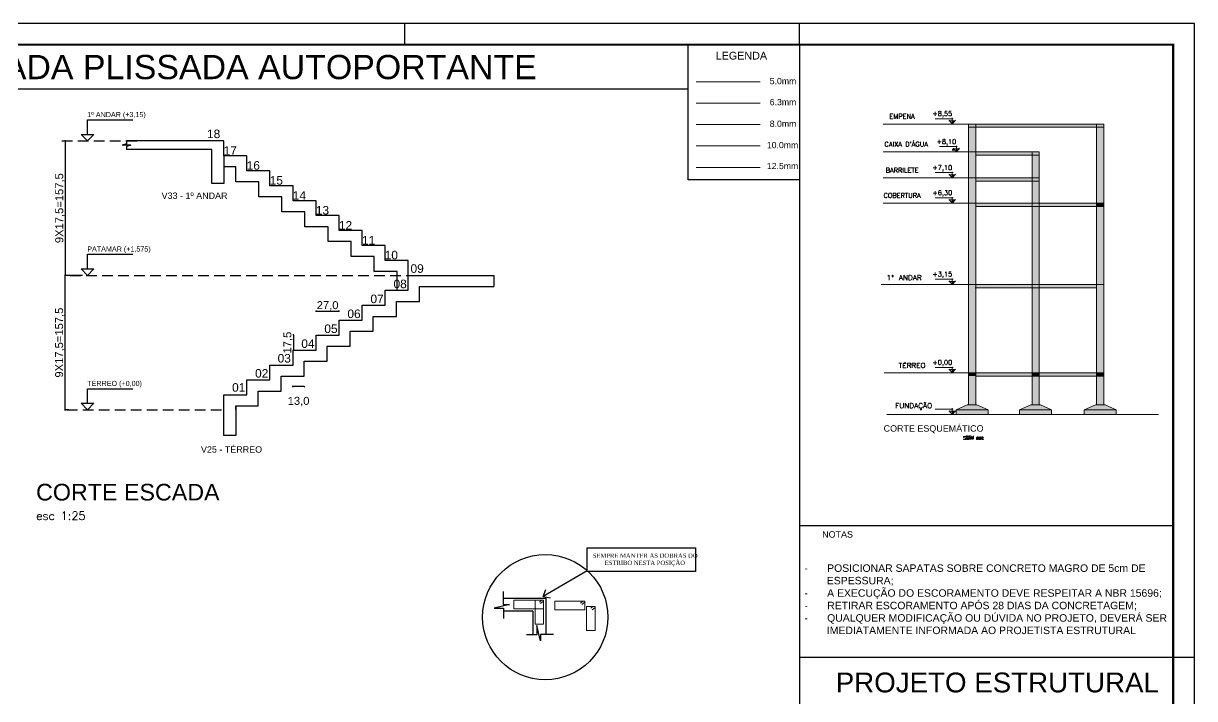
# Model space of a CAD drawing. Header units: millimetres. Extents: x 347 to 1066, y -69 to -10.
# Drawn here: x 644.9 to 699.8, y -41.2 to -9.6 of the extents above; entities that cross this region are included whole.
import ezdxf

# ---------------------------------------------------------------- set-up
doc = ezdxf.new("R2010")
doc.units = ezdxf.units.MM
doc.linetypes.add('TRAZO_HUECO', pattern=[0.75, 0.5, -0.25])
for name, color, linetype, lineweight in [('ARM_LONGITUDINAL_Ø10', 33, 'Continuous', 9), ('ARM_LONGITUDINAL_Ø12_5', 34, 'Continuous', 9), ('ARM_LONGITUDINAL_Ø6_3', 31, 'Continuous', 9), ('ARM_LONGITUDINAL_Ø8', 32, 'Continuous', 9), ('ARM_TRANSVERSAL_Ø5', 120, 'Continuous', 9)]:
    doc.layers.add(name, color=color, linetype=linetype, lineweight=lineweight)
for name, color, linetype in [('ARQ-FOLHA', 7, 'Continuous'), ('ARQ-TEXTO4', 1, 'Continuous'), ('Camada 1', 7, 'Continuous'), ('COTA CYPE', 31, 'Continuous'), ('PDF_0', 1, 'Continuous'), ('PDF_ARQ-NIVEL', 7, 'Continuous'), ('PDF_ARQ-TEXTO3', 7, 'Continuous'), ('PDF_ARQ-TEXTO4', 7, 'Continuous'), ('PDF_REF_REFERENCIAS', 7, 'Continuous'), ('PDF_Text', 7, 'Continuous')]:
    doc.layers.add(name, color=color, linetype=linetype)
doc.styles.add('PDF Arial', font='arial.ttf')
doc.styles.add('ROMANS', font='romans.shx')
doc.styles.get("Standard").update_dxf_attribs({"font": 'arial.ttf'})
doc.styles.add('TQS_ARIAL', font='arial.ttf')
doc.dimstyles.new('Copy of 1-50', dxfattribs={"dimscale": 0.05, "dimtxt": 7.5, "dimasz": 0.8, "dimexe": 0.1, "dimexo": 0.2, "dimgap": 0.3, "dimtad": 1, "dimdec": 1, "dimlfac": 25, "dimzin": 1, "dimtxsty": 'Standard', "dimblk": 'OBLIQUE', "dimcen": 10, "dimdle": 0.1, "dimclrd": 7, "dimclre": 8, "dimclrt": 256, "dimadec": 0, "dimazin": 2, "dimtfac": 1, "dimtdec": 1, "dimtmove": 2, "dimatfit": 0, "dimldrblk": 'OBLIQUE', "dimfxl": 0, "dimlwd": -1, "dimlwe": -1, "dimarcsym": 0})

# ---------------------------------------------------------------- blocks, each defined once
blk = doc.blocks.new('FOLHA A1')
at = {"layer": 'ARQ-FOLHA'}
for p, q in [((841, 0), (0, 0)), ((471, -10), (471, 0)), ((656, -10), (656, 0)), ((841, -594), (841, 0)), ((831, -297), (841, -297))]:
    blk.add_line(p, q, dxfattribs=at)
at = {"layer": 'ARQ-FOLHA', "const_width": 1}
blk.add_lwpolyline([(25, -10), (25, -584), (831, -584), (831, -10), (25, -10)], dxfattribs=at)
blk = doc.blocks.new('_OBLIQUE')
at = {"color": 0, "linetype": 'ByBlock'}
blk.add_line((-0.5, -0.5), (0.5, 0.5), dxfattribs=at)
blk = doc.blocks.new('*D366')
at = {"layer": 'COTA CYPE', "color": 8}
for p, q in [((646.895, -15.109), (646.879, -15.109)), ((647.695, -21.409), (646.879, -21.409))]:
    blk.add_line(p, q, dxfattribs=at)
at = {"layer": 'COTA CYPE', "color": 7}
blk.add_line((646.884, -15.104), (646.884, -21.414), dxfattribs=at)
at = {"layer": 'Defpoints', "color": 0}
for p in [(646.905, -15.109), (646.884, -21.409), (647.705, -21.409)]:
    blk.add_point(p, dxfattribs=at)
at = {"layer": 'COTA CYPE', "color": 7, "xscale": 0.04000000000000001, "yscale": 0.04000000000000001, "zscale": 0.04000000000000001}
for p, rotation in [((646.884, -15.109), 90), ((646.884, -21.409), 270)]:
    blk.add_blockref('_OBLIQUE', p, dxfattribs=dict(at, rotation=rotation))
at = {"layer": 'COTA CYPE', "insert": (646.644, -18.259), "char_height": 0.375, "attachment_point": 5, "rotation": 90}
blk.add_mtext('9X17,5=157,5', dxfattribs=at)
blk = doc.blocks.new('*D367')
at = {"layer": 'COTA CYPE', "color": 8}
for p, q in [((647.058, -21.409), (646.872, -21.409)), ((647.058, -27.709), (646.872, -27.709))]:
    blk.add_line(p, q, dxfattribs=at)
at = {"layer": 'COTA CYPE', "color": 7}
blk.add_line((646.877, -21.404), (646.877, -27.714), dxfattribs=at)
at = {"layer": 'Defpoints', "color": 0}
for p in [(647.068, -21.409), (646.877, -27.709), (647.068, -27.709)]:
    blk.add_point(p, dxfattribs=at)
at = {"layer": 'COTA CYPE', "color": 7, "xscale": 0.04000000000000001, "yscale": 0.04000000000000001, "zscale": 0.04000000000000001}
for p, rotation in [((646.877, -21.409), 90), ((646.877, -27.709), 270)]:
    blk.add_blockref('_OBLIQUE', p, dxfattribs=dict(at, rotation=rotation))
at = {"layer": 'COTA CYPE', "insert": (646.637, -24.559), "char_height": 0.375, "attachment_point": 5, "rotation": 90}
blk.add_mtext('9X17,5=157,5', dxfattribs=at)
blk = doc.blocks.new('*D373')
at = {"layer": 'COTA CYPE', "color": 7}
for p, q in [((657.56, -26.621), (657.52, -26.621)), ((658.08, -26.621), (657.56, -26.621)), ((658.08, -26.621), (658.12, -26.621))]:
    blk.add_line(p, q, dxfattribs=at)
at = {"layer": 'COTA CYPE', "color": 8}
for p, q in [((657.56, -26.617), (657.56, -26.626)), ((658.08, -26.617), (658.08, -26.626))]:
    blk.add_line(p, q, dxfattribs=at)
at = {"layer": 'Defpoints', "color": 0}
for p in [(657.56, -25.454), (658.08, -25.454), (657.56, -26.621)]:
    blk.add_point(p, dxfattribs=at)
at = {"layer": 'COTA CYPE', "color": 7, "xscale": 0.04000000000000001, "yscale": 0.04000000000000001, "zscale": 0.04000000000000001}
blk.add_blockref('_OBLIQUE', (657.56, -26.621), dxfattribs=at)
at = {"layer": 'COTA CYPE', "color": 7, "xscale": 0.04000000000000001, "yscale": 0.04000000000000001, "zscale": 0.04000000000000001, "rotation": 180}
blk.add_blockref('_OBLIQUE', (658.08, -26.621), dxfattribs=at)
at = {"layer": 'COTA CYPE', "insert": (657.82, -27.324), "char_height": 0.375, "attachment_point": 5}
blk.add_mtext('13,0', dxfattribs=at)
blk = doc.blocks.new('*D374')
at = {"layer": 'COTA CYPE', "color": 8}
for p, q in [((657.584, -24.209), (657.575, -24.209)), ((657.584, -24.909), (657.575, -24.909))]:
    blk.add_line(p, q, dxfattribs=at)
at = {"layer": 'COTA CYPE', "color": 7}
for p, q in [((657.58, -24.209), (657.58, -24.169)), ((657.58, -24.209), (657.58, -24.909)), ((657.58, -24.909), (657.58, -24.949))]:
    blk.add_line(p, q, dxfattribs=at)
at = {"layer": 'Defpoints', "color": 0}
for p in [(658.64, -24.209), (657.58, -24.909), (658.64, -24.909)]:
    blk.add_point(p, dxfattribs=at)
at = {"layer": 'COTA CYPE', "color": 7, "xscale": 0.04000000000000001, "yscale": 0.04000000000000001, "zscale": 0.04000000000000001}
for p, rotation in [((657.58, -24.209), 270), ((657.58, -24.909), 90)]:
    blk.add_blockref('_OBLIQUE', p, dxfattribs=dict(at, rotation=rotation))
at = {"layer": 'COTA CYPE', "insert": (657.327, -24.559), "char_height": 0.375, "attachment_point": 5, "rotation": 90}
blk.add_mtext('17,5', dxfattribs=at)
blk = doc.blocks.new('*D375')
at = {"layer": 'COTA CYPE', "color": 7}
blk.add_line((658.635, -23.078), (659.725, -23.078), dxfattribs=at)
at = {"layer": 'COTA CYPE', "color": 8}
for p, q in [((658.64, -23.082), (658.64, -23.073)), ((659.72, -23.082), (659.72, -23.073))]:
    blk.add_line(p, q, dxfattribs=at)
at = {"layer": 'Defpoints', "color": 0}
for p in [(659.72, -23.078), (658.64, -24.209), (659.72, -24.209)]:
    blk.add_point(p, dxfattribs=at)
at = {"layer": 'COTA CYPE', "color": 7, "xscale": 0.04000000000000001, "yscale": 0.04000000000000001, "zscale": 0.04000000000000001, "rotation": 180}
blk.add_blockref('_OBLIQUE', (658.64, -23.078), dxfattribs=at)
at = {"layer": 'COTA CYPE', "color": 7, "xscale": 0.04000000000000001, "yscale": 0.04000000000000001, "zscale": 0.04000000000000001}
blk.add_blockref('_OBLIQUE', (659.72, -23.078), dxfattribs=at)
at = {"layer": 'COTA CYPE', "insert": (659.18, -22.838), "char_height": 0.375, "attachment_point": 5}
blk.add_mtext('27,0', dxfattribs=at)

msp = doc.modelspace()

# ---------------------------------------------------------------- hatches: boundary and pattern name
at = {"layer": 'PDF_0'}
h = msp.add_hatch(color=8, dxfattribs=at)
h.dxf.hatch_style = 1
h.paths.add_polyline_path([(689.5397, -14.3161), (689.2001, -14.3161), (689.2001, -14.4647), (689.5397, -14.4647)])
h.paths.add_polyline_path([(695.5416, -14.4647), (695.202, -14.4647), (695.202, -18.0278), (695.5416, -18.0278)])
h.paths.add_polyline_path([(692.5151, -15.7754), (692.1756, -15.7754), (692.1756, -16.8437), (692.5151, -16.8437)])
h.paths.add_polyline_path([(692.5151, -15.6268), (692.1756, -15.6268), (692.1756, -15.7754), (692.5151, -15.7754)])
h.paths.add_polyline_path([(695.5416, -14.3161), (695.202, -14.3161), (695.202, -14.4647), (695.5416, -14.4647)])
h = msp.add_hatch(color=8, dxfattribs=at)
h.dxf.hatch_style = 1
h.paths.add_polyline_path([(689.5397, -14.4647), (689.2001, -14.4647), (689.2001, -15.6268), (689.5397, -15.6268)])
h.paths.add_polyline_path([(689.5397, -15.6268), (689.2001, -15.6268), (689.2001, -16.8437), (689.5397, -16.8437)])
h = msp.add_hatch(color=8, dxfattribs=at)
h.dxf.hatch_style = 1
h.paths.add_polyline_path([(695.202, -14.3161), (689.5397, -14.3161), (689.5397, -14.4647), (695.202, -14.4647)])

# ---------------------------------------------------------------- linework, layer by layer
for p, q in [((681.2897, -10.6019), (681.2897, -68.0019)), ((618.1897, -12.6606), (676.0635, -12.6606)), ((647.9361, -14.8013), (647.9361, -14.1213)), ((647.9361, -14.1213), (650.0593, -14.1213)), ((647.9361, -15.1085), (647.6367, -14.8013)), ((647.6367, -14.8013), (648.2355, -14.8013)), ((647.9361, -15.1085), (648.2355, -14.8013)), ((649.76, -15.2485), (649.56, -15.3085)), ((649.96, -15.3085), (649.56, -15.3085)), ((654.32, -15.1085), (649.76, -15.1085)), ((649.76, -15.1085), (649.76, -15.2485)), ((649.96, -15.3085), (649.76, -15.3685)), ((654.32, -15.8085), (654.32, -15.1085)), ((649.76, -15.3685), (649.76, -15.5085)), ((653.76, -15.5085), (649.76, -15.5085)), ((647.9361, -21.1013), (647.9361, -20.4213)), ((647.9361, -20.4213), (650.0593, -20.4213)), ((647.9361, -21.4085), (647.6367, -21.1013)), ((647.6367, -21.1013), (648.2355, -21.1013)), ((647.9361, -21.4085), (648.2355, -21.1013)), ((662.96, -21.4085), (666.96, -21.4085)), ((663.48, -21.9285), (666.96, -21.9285)), ((666.96, -21.4085), (666.96, -21.9285)), ((647.9361, -27.4013), (647.9361, -26.7213)), ((647.9361, -26.7213), (650.0593, -26.7213)), ((647.9361, -27.7085), (647.6367, -27.4013)), ((647.6367, -27.4013), (648.2355, -27.4013)), ((647.9361, -27.7085), (648.2355, -27.4013)), ((654.32, -28.9085), (654.32, -27.7085)), ((654.88, -27.5285), (654.88, -28.9085)), ((654.88, -28.9085), (654.32, -28.9085)), ((681.2897, -33.1353), (698.7897, -33.1353)), ((671.345, -35.249), (669.2786, -36.4574)), ((669.2786, -36.4574), (669.4011, -36.1349)), ((667.4024, -36.2216), (667.4024, -36.8269)), ((667.4024, -36.5355), (669.3976, -36.5355)), ((669.2786, -36.4574), (669.6145, -36.5222)), ((669.3976, -36.5355), (669.3976, -38.231)), ((667.697, -36.8269), (666.9888, -36.9978)), ((666.9888, -36.9978), (667.4193, -36.9978)), ((667.4024, -36.8269), (667.697, -36.8269)), ((667.4193, -36.9978), (667.4193, -37.4891)), ((668.7976, -37.1355), (667.4193, -37.1355)), ((668.7976, -37.1355), (668.7976, -38.2479)), ((669.151, -38.5256), (668.9802, -37.8173)), ((668.9802, -37.8173), (668.9802, -38.2479)), ((668.9802, -38.2479), (668.4889, -38.2479)), ((669.7563, -38.231), (669.151, -38.231)), ((669.151, -38.231), (669.151, -38.5256))]:
    msp.add_line(p, q)
at = {"linetype": 'TRAZO_HUECO'}
for p, q in [((646.7364, -15.1085), (650.32, -15.1085)), ((647.1154, -21.4085), (663.5274, -21.4085)), ((646.9649, -27.7085), (654.32, -27.7085))]:
    msp.add_line(p, q, dxfattribs=at)
for points in [[(676.0635, -10.6019), (681.2897, -10.6019), (681.2897, -16.9317), (676.0635, -16.9317)], [(671.345, -34.1697), (676.4188, -34.1697), (676.4188, -35.2767), (671.345, -35.2767)]]:
    msp.add_lwpolyline(points, close=True)
for points in [[(654.32, -15.8032), (654.32, -17.1085), (653.76, -17.1085), (653.76, -15.5085)], [(662.96, -21.4085), (662.96, -20.7085), (661.88, -20.7085), (661.88, -20.0085), (660.8, -20.0085), (660.8, -19.3085), (659.72, -19.3085), (659.72, -18.6085), (658.64, -18.6085), (658.64, -17.9085), (657.56, -17.9085), (657.56, -17.2085), (656.48, -17.2085), (656.48, -16.5085), (655.4, -16.5085), (655.4, -15.8085), (654.32, -15.8085)], [(662.44, -22.1085), (662.44, -21.2285), (661.36, -21.2285), (661.36, -20.5285), (660.28, -20.5285), (660.28, -19.8285), (659.2, -19.8285), (659.2, -19.1285), (658.12, -19.1285), (658.12, -18.4285), (657.04, -18.4285), (657.04, -17.7285), (655.96, -17.7285), (655.96, -17.0285), (654.88, -17.0285), (654.88, -16.3285), (654.32, -16.3285)], [(654.32, -27.7085), (654.32, -27.0085), (655.4, -27.0085), (655.4, -26.3085), (656.48, -26.3085), (656.48, -25.6085), (657.56, -25.6085), (657.56, -24.9085), (658.64, -24.9085), (658.64, -24.2085), (659.72, -24.2085), (659.72, -23.5085), (660.8, -23.5085), (660.8, -22.8085), (661.88, -22.8085), (661.88, -22.1085), (662.96, -22.1085), (662.96, -21.4085)], [(654.88, -27.7085), (654.88, -27.5285), (655.92, -27.5285), (655.92, -26.8285), (657, -26.8285), (657, -26.1285), (658.08, -26.1285), (658.08, -25.4285), (659.16, -25.4285), (659.16, -24.7285), (660.24, -24.7285), (660.24, -24.0285), (661.32, -24.0285), (661.32, -23.3285), (662.4, -23.3285), (662.4, -22.6285), (663.48, -22.6285), (663.48, -21.9285)]]:
    msp.add_lwpolyline(points)
msp.add_circle((669.376, -37.4227), 2.9329)
at = {"layer": 'ARM_LONGITUDINAL_Ø10'}
msp.add_line((676.4481, -15.3461), (679.4481, -15.3461), dxfattribs=at)
at = {"layer": 'ARM_LONGITUDINAL_Ø12_5'}
msp.add_line((676.4481, -16.3461), (679.4481, -16.3461), dxfattribs=at)
at = {"layer": 'ARM_LONGITUDINAL_Ø6_3'}
msp.add_line((676.4481, -13.3461), (679.4481, -13.3461), dxfattribs=at)
at = {"layer": 'ARM_LONGITUDINAL_Ø8'}
for p, q in [((676.4481, -14.3461), (679.4481, -14.3461)), ((669.2022, -36.6355), (669.0989, -36.723)), ((669.2976, -36.6798), (669.1589, -36.7904)), ((671.1306, -36.6769), (671.0273, -36.7644)), ((671.2259, -36.7212), (671.0873, -36.8318)), ((671.6101, -36.9217), (671.5068, -37.0092)), ((671.7055, -36.966), (671.5668, -37.0766))]:
    msp.add_line(p, q, dxfattribs=at)
for points in [[(669.2976, -36.6355), (667.8976, -36.6355), (667.8976, -37.0355), (669.2976, -37.0355)], [(669.2976, -36.6355), (668.8976, -36.6355), (668.8976, -37.7555), (669.2976, -37.7555)], [(671.2259, -36.6769), (669.8259, -36.6769), (669.8259, -37.0769), (671.2259, -37.0769)], [(671.7055, -36.9217), (671.3055, -36.9217), (671.3055, -38.0417), (671.7055, -38.0417)]]:
    msp.add_lwpolyline(points, close=True, dxfattribs=at)
at = {"layer": 'ARM_TRANSVERSAL_Ø5'}
msp.add_line((676.4481, -12.3461), (679.4481, -12.3461), dxfattribs=at)
at = {"layer": 'Camada 1', "color": 0, "lineweight": 25}
msp.add_line((681.2897, -39.3019), (698.7897, -39.3019), dxfattribs=at)
at = {"layer": 'PDF_0', "color": 7, "lineweight": 18}
for p, q in [((695.5416, -14.3161), (685.1974, -14.3161)), ((689.2001, -15.6268), (689.2001, -14.3161)), ((689.5397, -16.8437), (689.5397, -14.3161)), ((695.5416, -18.0278), (695.5416, -14.3161)), ((689.2001, -16.8437), (689.2001, -15.6268)), ((692.1756, -16.9923), (692.1756, -15.6268)), ((692.5151, -16.8437), (692.5151, -15.6268)), ((695.5416, -18.0278), (685.1974, -18.0278)), ((695.5416, -27.4764), (695.5416, -18.0278))]:
    msp.add_line(p, q, dxfattribs=at)
for points in [[(695.5416, -14.4647), (695.202, -14.4647), (689.2001, -14.4647)], [(695.202, -27.4764), (695.202, -14.3161)], [(692.5151, -15.6268), (685.1974, -15.6268)], [(692.5151, -15.7754), (689.5397, -15.7754)], [(692.5151, -16.8437), (685.1974, -16.8437)], [(689.2001, -27.4764), (689.2001, -16.8437)], [(689.5397, -27.4764), (689.5397, -16.8607)], [(692.5151, -16.9923), (689.5397, -16.9923)], [(692.1756, -27.4764), (692.1756, -16.9923)], [(692.5151, -27.4764), (692.5151, -16.8437)], [(695.5416, -24.5277), (695.5416, -18.0278)], [(695.5416, -18.1764), (695.202, -18.1764), (689.5397, -18.1764)], [(695.5102, -21.8381), (685.1109, -21.8381)], [(695.1706, -21.9867), (695.202, -21.9867), (689.5083, -21.9867)], [(695.5416, -25.9738), (685.2441, -25.9738)], [(695.5416, -26.1266), (689.5397, -26.1266)], [(698.0926, -27.9263), (685.3799, -27.9263)], [(690.1169, -27.7014), (689.5948, -27.4764), (689.3699, -27.4764), (689.1407, -27.4764), (688.6186, -27.7014)], [(688.6186, -27.9263), (688.6186, -27.7014), (690.1169, -27.7014), (690.1169, -27.9263)], [(693.0924, -27.7014), (692.5661, -27.4764), (692.3411, -27.4764), (692.1162, -27.4764), (691.5941, -27.7014)], [(691.5941, -27.9263), (691.5941, -27.7014), (693.0924, -27.7014), (693.0924, -27.9263)], [(696.1188, -27.7014), (695.5968, -27.4764), (695.3718, -27.4764), (695.1468, -27.4764), (694.6205, -27.7014)], [(694.6205, -27.9263), (694.6205, -27.7014), (696.1188, -27.7014), (696.1188, -27.9263)]]:
    msp.add_lwpolyline(points, dxfattribs=at)
at = {"layer": 'PDF_0', "color": 8}
for points in [[(692.1756, -15.6268), (689.2001, -15.6268), (692.1756, -15.7754)], [(689.5397, -15.6268), (692.1756, -15.7754), (689.5397, -15.7754)], [(689.5397, -16.3045), (689.7094, -16.3045), (689.7094, -16.3045)], [(689.5397, -16.8437), (689.2001, -16.8437), (689.5397, -18.0278)], [(689.2001, -16.8437), (689.5397, -18.0278), (689.2001, -18.0278)], [(692.1756, -16.8437), (689.2001, -16.8437), (692.1756, -16.9923)], [(689.5397, -16.8437), (692.1756, -16.9923), (689.5397, -16.9923)], [(692.5151, -16.8437), (692.1756, -16.8437), (692.5151, -18.1764)], [(692.1756, -16.8437), (692.5151, -18.1764), (692.1756, -18.1764)], [(689.5397, -18.0278), (689.2001, -18.0278), (689.5397, -22.2258)], [(689.2001, -18.0278), (689.5397, -22.2258), (689.2001, -22.2258)], [(692.1756, -18.0278), (689.5397, -18.0278), (692.1756, -18.1764)], [(689.5397, -18.0278), (692.1756, -18.1764), (689.5397, -18.1764)], [(695.202, -18.0278), (692.5151, -18.0278), (695.202, -18.1764)], [(692.5151, -18.0278), (695.202, -18.1764), (692.5151, -18.1764)], [(695.5416, -18.0278), (695.202, -18.0278), (695.5416, -18.1764)], [(695.202, -18.0278), (695.5416, -18.1764), (695.202, -18.1764)], [(695.5416, -18.0278), (695.202, -18.0278), (695.5416, -22.2258)], [(695.202, -18.0278), (695.5416, -22.2258), (695.202, -22.2258)], [(692.5151, -18.1764), (692.1756, -18.1764), (692.5151, -22.2258)], [(692.1756, -18.1764), (692.5151, -22.2258), (692.1756, -22.2258)], [(692.1756, -21.8381), (689.5083, -21.8381), (692.1756, -21.9867)], [(689.5083, -21.8381), (692.1442, -21.9867), (689.5083, -21.9867)], [(695.1961, -21.8381), (692.5093, -21.8381), (695.1961, -21.9867)], [(692.5093, -21.8381), (695.1961, -21.9867), (692.5093, -21.9867)], [(689.5397, -22.2258), (689.1861, -22.2258), (689.5397, -25.9738)], [(689.2001, -22.3744), (689.5397, -25.9738), (689.2001, -25.9738)], [(692.5151, -22.2258), (692.1756, -22.2258), (692.5151, -25.9738)], [(692.1821, -22.2982), (692.5151, -25.9738), (692.1756, -25.9738)], [(695.5416, -22.2258), (695.202, -22.2258), (695.5416, -25.9738)], [(695.2048, -22.2567), (695.5416, -25.9738), (695.202, -25.9738)], [(689.5397, -25.9738), (689.2001, -25.9738), (689.5397, -26.1266)], [(689.2001, -25.9738), (689.5397, -26.1266), (689.2001, -26.1266)], [(689.5397, -26.1266), (689.2001, -26.1266), (689.5397, -27.4764)], [(689.2001, -26.1266), (689.5397, -27.4764), (689.2001, -27.4764)], [(692.1756, -25.9738), (689.5397, -25.9738), (692.1756, -26.1266)], [(689.5397, -25.9738), (692.1756, -26.1266), (689.5397, -26.1266)], [(692.5151, -25.9738), (692.1756, -25.9738), (692.5151, -26.1266)], [(692.1756, -25.9738), (692.5151, -26.1266), (692.1756, -26.1266)], [(692.5151, -26.1266), (692.1756, -26.1266), (692.5151, -27.4764)], [(692.1756, -26.1266), (692.5151, -27.4764), (692.1756, -27.4764)], [(695.202, -25.9738), (692.5151, -25.9738), (695.202, -26.1266)], [(692.5151, -25.9738), (695.202, -26.1266), (692.5151, -26.1266)], [(695.5416, -25.9738), (695.202, -25.9738), (695.5416, -26.1266)], [(695.202, -25.9738), (695.5416, -26.1266), (695.202, -26.1266)], [(695.5416, -26.1266), (695.202, -26.1266), (695.5416, -27.4764)], [(695.202, -26.1266), (695.5416, -27.4764), (695.202, -27.4764)], [(689.1407, -27.4764), (690.1169, -27.7014), (688.6186, -27.7014)], [(690.1169, -27.7014), (688.6186, -27.7014), (690.1169, -27.9263)], [(688.6186, -27.7014), (690.1169, -27.9263), (688.6186, -27.9263)], [(689.5948, -27.4764), (689.1407, -27.4764), (690.1169, -27.7014)], [(692.1162, -27.4764), (693.0924, -27.7014), (691.5941, -27.7014)], [(693.0924, -27.7014), (691.5941, -27.7014), (693.0924, -27.9263)], [(691.5941, -27.7014), (693.0924, -27.9263), (691.5941, -27.9263)], [(692.5661, -27.4764), (692.1162, -27.4764), (693.0924, -27.7014)], [(695.1468, -27.4764), (696.1188, -27.7014), (694.6205, -27.7014)], [(696.1188, -27.7014), (694.6205, -27.7014), (696.1188, -27.9263)], [(694.6205, -27.7014), (696.1188, -27.9263), (694.6205, -27.9263)], [(695.5968, -27.4764), (695.1468, -27.4764), (696.1188, -27.7014)]]:
    msp.add_solid(points, dxfattribs=at)
at = {"layer": 'PDF_ARQ-NIVEL', "lineweight": 18}
for points in [[(688.4785, -14.0657), (687.6465, -14.0657)], [(688.5931, -14.1633), (688.2832, -14.1633)], [(688.296, -14.1421), (688.4403, -14.3161), (688.5846, -14.1421)], [(688.4403, -14.3161), (688.4403, -14.0275)], [(688.4403, -14.1718), (688.5549, -14.1718)], [(688.4403, -14.1846), (688.5464, -14.1846)], [(688.4403, -14.193), (688.5379, -14.193)], [(688.4403, -14.2015), (688.5337, -14.2015)], [(688.4403, -14.21), (688.5252, -14.21)], [(688.4403, -14.2185), (688.5167, -14.2185)], [(688.4403, -14.2312), (688.5082, -14.2312)], [(688.4403, -14.2397), (688.4997, -14.2397)], [(688.4403, -14.2482), (688.4912, -14.2482)], [(688.4403, -14.2567), (688.487, -14.2567)], [(688.4403, -14.2652), (688.4785, -14.2652)], [(688.4403, -14.2779), (688.47, -14.2779)], [(688.4403, -14.2864), (688.4615, -14.2864)], [(688.4403, -14.2949), (688.453, -14.2949)], [(688.4403, -14.3034), (688.4445, -14.3034)], [(688.6304, -15.6268), (688.6304, -15.3382)], [(688.6686, -15.3764), (687.8367, -15.3764)], [(688.4403, -15.5037), (688.5379, -15.5037)], [(688.4403, -15.5122), (688.5337, -15.5122)], [(688.4403, -15.5207), (688.5252, -15.5207)], [(688.4403, -15.5292), (688.5167, -15.5292)], [(688.4403, -15.5419), (688.5082, -15.5419)], [(688.7832, -15.474), (688.4734, -15.474)], [(688.4861, -15.4528), (688.6304, -15.6268), (688.7747, -15.4528)], [(688.6304, -15.4825), (688.745, -15.4825)], [(688.6304, -15.4952), (688.7365, -15.4952)], [(688.4785, -16.5933), (687.6465, -16.5933)], [(688.5931, -16.6909), (688.2832, -16.6909)], [(688.296, -16.6697), (688.4403, -16.8437), (688.5846, -16.6697)], [(688.4403, -16.8437), (688.4403, -16.5551)], [(688.4403, -16.6994), (688.5549, -16.6994)], [(688.4403, -16.7122), (688.5464, -16.7122)], [(688.4403, -16.7207), (688.5379, -16.7207)], [(688.4403, -16.7291), (688.5337, -16.7291)], [(688.4403, -16.7376), (688.5252, -16.7376)], [(688.4403, -16.7461), (688.5167, -16.7461)], [(688.4403, -16.7589), (688.5082, -16.7589)], [(688.4403, -16.7673), (688.4997, -16.7673)], [(688.4403, -16.7758), (688.4912, -16.7758)], [(688.4403, -16.7843), (688.487, -16.7843)], [(688.4403, -16.7928), (688.4785, -16.7928)], [(688.4403, -16.8055), (688.47, -16.8055)], [(688.4403, -16.814), (688.4615, -16.814)], [(688.4403, -16.8225), (688.453, -16.8225)], [(688.4403, -16.831), (688.4445, -16.831)], [(688.4785, -17.7774), (687.6465, -17.7774)], [(688.5931, -17.875), (688.2832, -17.875)], [(688.296, -17.8538), (688.4403, -18.0278), (688.5846, -17.8538)], [(688.4403, -18.0278), (688.4403, -17.7392)], [(688.4403, -17.8835), (688.5549, -17.8835)], [(688.4403, -17.8963), (688.5464, -17.8963)], [(688.4403, -17.9048), (688.5379, -17.9048)], [(688.4403, -17.9132), (688.5337, -17.9132)], [(688.4403, -17.9217), (688.5252, -17.9217)], [(688.4403, -17.9302), (688.5167, -17.9302)], [(688.4403, -17.943), (688.5082, -17.943)], [(688.4403, -17.9514), (688.4997, -17.9514)], [(688.4403, -17.9599), (688.4912, -17.9599)], [(688.4403, -17.9684), (688.487, -17.9684)], [(688.4403, -17.9769), (688.4785, -17.9769)], [(688.4403, -17.9896), (688.47, -17.9896)], [(688.4403, -17.9981), (688.4615, -17.9981)], [(688.4403, -18.0066), (688.453, -18.0066)], [(688.4403, -18.0151), (688.4445, -18.0151)], [(688.4785, -21.5877), (687.6465, -21.5877)], [(688.5931, -21.6896), (688.2832, -21.6896)], [(688.296, -21.6641), (688.4403, -21.8381), (688.5846, -21.6641)], [(688.4403, -21.8381), (688.4403, -21.5495)], [(688.4403, -21.6981), (688.5549, -21.6981)], [(688.4403, -21.7065), (688.5464, -21.7065)], [(688.4403, -21.715), (688.5379, -21.715)], [(688.4403, -21.7278), (688.5337, -21.7278)], [(688.4403, -21.7363), (688.5252, -21.7363)], [(688.4403, -21.7447), (688.5167, -21.7447)], [(688.4403, -21.7532), (688.5082, -21.7532)], [(688.4403, -21.7617), (688.4997, -21.7617)], [(688.4403, -21.7745), (688.4912, -21.7745)], [(688.4403, -21.7829), (688.487, -21.7829)], [(688.4403, -21.7914), (688.4785, -21.7914)], [(688.4403, -21.7999), (688.47, -21.7999)], [(688.4403, -21.8084), (688.4615, -21.8084)], [(688.4403, -21.8211), (688.453, -21.8211)], [(688.4403, -21.8296), (688.4445, -21.8296)], [(688.4785, -25.7276), (687.6465, -25.7276)], [(688.4403, -25.9738), (688.4403, -25.6894)], [(688.5931, -25.8253), (688.2832, -25.8253)], [(688.296, -25.804), (688.4403, -25.9738), (688.5846, -25.804)], [(688.4403, -25.8337), (688.5549, -25.8337)], [(688.4403, -25.8465), (688.5464, -25.8465)], [(688.4403, -25.855), (688.5379, -25.855)], [(688.4403, -25.8635), (688.5337, -25.8635)], [(688.4403, -25.8719), (688.5252, -25.8719)], [(688.4403, -25.8804), (688.5167, -25.8804)], [(688.4403, -25.8932), (688.5082, -25.8932)], [(688.4403, -25.9017), (688.4997, -25.9017)], [(688.4403, -25.9101), (688.4912, -25.9101)], [(688.4403, -25.9186), (688.487, -25.9186)], [(688.4403, -25.9271), (688.4785, -25.9271)], [(688.4403, -25.9399), (688.47, -25.9399)], [(688.4403, -25.9483), (688.4615, -25.9483)], [(688.4403, -25.9568), (688.453, -25.9568)], [(688.4403, -25.9653), (688.4445, -25.9653)], [(688.4785, -27.6759), (687.6465, -27.6759)], [(688.5931, -27.7778), (688.2832, -27.7778)], [(688.296, -27.7523), (688.4403, -27.9263), (688.5846, -27.7523)], [(688.4403, -27.9263), (688.4403, -27.6377)], [(688.4403, -27.7863), (688.5549, -27.7863)], [(688.4403, -27.7948), (688.5464, -27.7948)], [(688.4403, -27.8033), (688.5379, -27.8033)], [(688.4403, -27.8117), (688.5337, -27.8117)], [(688.4403, -27.8245), (688.5252, -27.8245)], [(688.4403, -27.833), (688.5167, -27.833)], [(688.4403, -27.8415), (688.5082, -27.8415)], [(688.4403, -27.8499), (688.4997, -27.8499)], [(688.4403, -27.8584), (688.4912, -27.8584)], [(688.4403, -27.8712), (688.487, -27.8712)], [(688.4403, -27.8797), (688.4785, -27.8797)], [(688.4403, -27.8881), (688.47, -27.8881)], [(688.4403, -27.8966), (688.4615, -27.8966)], [(688.4403, -27.9051), (688.453, -27.9051)], [(688.4403, -27.9179), (688.4445, -27.9179)]]:
    msp.add_lwpolyline(points, dxfattribs=at)
at = {"layer": 'PDF_ARQ-TEXTO3', "lineweight": 18}
for points in [[(685.4224, -21.4434), (685.4436, -21.4349), (685.4775, -21.4009), (685.4775, -21.6259)], [(685.6176, -21.4773), (685.6685, -21.4773)], [(685.9487, -21.6259), (686.0336, -21.4009), (686.1185, -21.6259)], [(685.9784, -21.5537), (686.0888, -21.5537)], [(686.1737, -21.6259), (686.1737, -21.4009), (686.3222, -21.6259), (686.3222, -21.4009)], [(686.6024, -21.6259), (686.6873, -21.4009), (686.7722, -21.6259)], [(686.6321, -21.5537), (686.7424, -21.5537)], [(686.8273, -21.6259), (686.8273, -21.4009), (686.925, -21.4009), (686.9547, -21.4137), (686.9674, -21.4222), (686.9759, -21.4434), (686.9759, -21.4646), (686.9674, -21.4901), (686.9547, -21.4986), (686.925, -21.5113), (686.8273, -21.5113)], [(686.9037, -21.5113), (686.9759, -21.6259)], [(685.936, -25.5154), (686.0845, -25.5154)], [(686.0124, -25.5154), (686.0124, -25.7404)], [(686.2798, -25.5366), (686.1397, -25.5366), (686.1397, -25.7404), (686.2798, -25.7404)], [(686.1397, -25.6342), (686.2246, -25.6342)], [(686.1609, -25.5154), (686.2585, -25.4729)], [(686.3434, -25.7404), (686.3434, -25.5154), (686.4411, -25.5154), (686.4708, -25.5239), (686.4835, -25.5366), (686.492, -25.5578), (686.492, -25.5791), (686.4835, -25.6003), (686.4708, -25.613), (686.4411, -25.6215), (686.3434, -25.6215)], [(686.4198, -25.6215), (686.492, -25.7404)], [(686.5684, -25.7404), (686.5684, -25.5154), (686.666, -25.5154), (686.6957, -25.5239), (686.7085, -25.5366), (686.717, -25.5578), (686.717, -25.5791), (686.7085, -25.6003), (686.6957, -25.613), (686.666, -25.6215), (686.5684, -25.6215)], [(686.6448, -25.6215), (686.717, -25.7404)], [(686.9334, -25.7404), (686.7934, -25.7404), (686.7934, -25.5154), (686.9334, -25.5154)], [(686.7934, -25.6215), (686.8783, -25.6215)], [(685.8086, -27.6292), (685.8086, -27.4043), (685.9444, -27.4043)], [(685.9996, -27.4043), (685.9996, -27.5656), (686.0124, -27.5953), (686.0336, -27.6165), (686.0633, -27.6292), (686.0845, -27.6292), (686.1185, -27.6165), (686.1397, -27.5953), (686.1482, -27.5656), (686.1482, -27.4043)], [(686.2373, -27.6292), (686.2373, -27.4043), (686.3859, -27.6292), (686.3859, -27.4043)], [(686.666, -27.6292), (686.7509, -27.4043), (686.8358, -27.6292)], [(687.0396, -27.4552), (687.0268, -27.434), (687.0056, -27.4127), (686.9844, -27.4043), (686.9419, -27.4043), (686.9207, -27.4127), (686.8995, -27.434), (686.891, -27.4552), (686.8783, -27.4891), (686.8783, -27.5443), (686.891, -27.574), (686.8995, -27.5953), (686.9207, -27.6165), (686.9419, -27.6292), (686.9844, -27.6292), (687.0056, -27.6165), (687.0268, -27.5953), (687.0396, -27.574)], [(687.082, -27.6292), (687.1669, -27.4043), (687.2518, -27.6292)], [(687.116, -27.3915), (687.1245, -27.3703)], [(687.1542, -27.3703), (687.1669, -27.383)], [(687.1966, -27.383), (687.2051, -27.3618)], [(685.8086, -27.5104), (685.8935, -27.5104)], [(686.6957, -27.5528), (686.8019, -27.5528)], [(686.9419, -27.6929), (686.9547, -27.7014), (686.9844, -27.7014), (686.9971, -27.6929), (686.9971, -27.6717), (686.9844, -27.6589), (686.9632, -27.6589), (686.9632, -27.6292)], [(687.116, -27.5528), (687.2221, -27.5528)]]:
    msp.add_lwpolyline(points, dxfattribs=at)
for points in [[(685.6473, -21.4009), (685.6388, -21.4009), (685.6261, -21.4094), (685.6219, -21.4137), (685.6176, -21.4306), (685.6176, -21.4391), (685.6219, -21.4561), (685.6261, -21.4604), (685.6388, -21.4646), (685.6473, -21.4646), (685.6601, -21.4604), (685.6643, -21.4561), (685.6685, -21.4391), (685.6685, -21.4306), (685.6643, -21.4137), (685.6601, -21.4094)], [(686.4071, -21.6259), (686.4071, -21.4009), (686.4835, -21.4009), (686.5175, -21.4137), (686.5387, -21.4349), (686.5472, -21.4561), (686.5599, -21.4901), (686.5599, -21.541), (686.5472, -21.575), (686.5387, -21.5962), (686.5175, -21.6174), (686.4835, -21.6259)], [(687.0523, -25.5154), (687.0268, -25.5239), (687.0056, -25.5451), (686.9971, -25.5663), (686.9844, -25.6003), (686.9844, -25.6555), (686.9971, -25.6852), (687.0056, -25.7064), (687.0268, -25.7276), (687.0523, -25.7404), (687.0947, -25.7404), (687.116, -25.7276), (687.1372, -25.7064), (687.1457, -25.6852), (687.1584, -25.6555), (687.1584, -25.6003), (687.1457, -25.5663), (687.1372, -25.5451), (687.116, -25.5239), (687.0947, -25.5154)], [(686.4708, -27.6292), (686.4708, -27.4043), (686.5472, -27.4043), (686.5769, -27.4127), (686.5981, -27.434), (686.6109, -27.4552), (686.6193, -27.4891), (686.6193, -27.5443), (686.6109, -27.574), (686.5981, -27.5953), (686.5769, -27.6165), (686.5472, -27.6292)], [(687.3622, -27.4043), (687.3409, -27.4127), (687.3155, -27.434), (687.307, -27.4552), (687.2942, -27.4891), (687.2942, -27.5443), (687.307, -27.574), (687.3155, -27.5953), (687.3409, -27.6165), (687.3622, -27.6292), (687.4046, -27.6292), (687.4258, -27.6165), (687.447, -27.5953), (687.4555, -27.574), (687.4683, -27.5443), (687.4683, -27.4891), (687.4555, -27.4552), (687.447, -27.434), (687.4258, -27.4127), (687.4046, -27.4043)]]:
    msp.add_lwpolyline(points, close=True, dxfattribs=at)
for centre, start, end in [((687.1436, -27.3851), 44.98516, 135.01484), ((687.1818, -27.3639), 224.98516, 315.01484)]:
    msp.add_arc(centre, 0.0233, start, end, dxfattribs=at)
at = {"layer": 'PDF_ARQ-TEXTO4', "lineweight": 18}
for points in [[(689.0685, -28.979), (689.0558, -28.962), (689.0345, -28.9535), (689.0048, -28.9535), (688.9836, -28.962), (688.9666, -28.979), (688.9666, -28.9918), (688.9751, -29.0045), (688.9836, -29.013), (688.9963, -29.0215), (689.0388, -29.0342), (689.0558, -29.0427), (689.06, -29.0469), (689.0685, -29.0639), (689.0685, -29.0851), (689.0558, -29.0979), (689.0345, -29.1064), (689.0048, -29.1064), (688.9836, -29.0979), (688.9666, -29.0851)], [(689.2128, -29.1064), (689.1194, -29.1064), (689.1194, -28.9535), (689.2128, -28.9535)], [(689.1194, -29.0257), (689.1746, -29.0257)], [(689.2553, -29.1064), (689.2553, -28.9535), (689.3104, -29.1064), (689.3699, -28.9535), (689.3699, -29.1064)], [(689.5694, -29.0469), (689.6543, -29.0469), (689.6543, -29.0342), (689.6458, -29.0215), (689.6415, -29.013), (689.6245, -29.0045), (689.6033, -29.0045), (689.5906, -29.013), (689.5779, -29.0257), (689.5694, -29.0469), (689.5694, -29.0639), (689.5779, -29.0851), (689.5906, -29.0979), (689.6033, -29.1064), (689.6245, -29.1064), (689.6415, -29.0979), (689.6543, -29.0851)], [(689.7774, -29.0257), (689.7689, -29.013), (689.7476, -29.0045), (689.7264, -29.0045), (689.7052, -29.013), (689.6967, -29.0257), (689.7052, -29.0427), (689.7179, -29.0469), (689.7561, -29.0554), (689.7689, -29.0639), (689.7774, -29.0766), (689.7774, -29.0851), (689.7689, -29.0979), (689.7476, -29.1064), (689.7264, -29.1064), (689.7052, -29.0979), (689.6967, -29.0851)], [(689.9047, -29.0257), (689.892, -29.013), (689.875, -29.0045), (689.8538, -29.0045), (689.841, -29.013), (689.824, -29.0257), (689.8198, -29.0469), (689.8198, -29.0639), (689.824, -29.0851), (689.841, -29.0979), (689.8538, -29.1064), (689.875, -29.1064), (689.892, -29.0979), (689.9047, -29.0851)]]:
    msp.add_lwpolyline(points, dxfattribs=at)
at = {"layer": 'PDF_REF_REFERENCIAS', "color": 1, "lineweight": 18}
msp.add_lwpolyline([(689.5397, -24.3226), (689.5397, -24.3226)], dxfattribs=at)

# ---------------------------------------------------------------- block references
at = {"layer": 'ARQ-FOLHA', "xscale": 0.1, "yscale": 0.1, "zscale": 0.1}
msp.add_blockref('FOLHA A1', (615.6897, -9.6019), dxfattribs=at)

# ---------------------------------------------------------------- texts
for s, p in [('1º ANDAR (+3,15)', (647.9214, -13.9922)), ('PATAMAR (+1,575)', (647.9214, -20.2922)), ('TÉRREO (+0,00)', (647.9214, -26.5922))]:
    msp.add_text(s, height=0.24).set_placement(p)
for s, width, gutter_width, heights, insert, char_height, attachment_point in [('DETALHAMENTO ESCADA PLISSADA AUTOPORTANTE', 42.558898, 40.5903, [6.3938], (627.253, -11.0779), 1.136529, 1), ('5.0mm', 9.857874, 10.4163, [1.6408], (679.8906, -12.1598), 0.29166, 1), ('6.3mm', 9.857874, 10.4163, [1.6408], (679.8906, -13.145), 0.29166, 1), ('8.0mm', 9.857874, 10.4163, [1.6408], (679.8906, -14.1553), 0.29166, 1), ('{\\C2;18}', 0.924907, 50, [0], (654.1531, -14.9829), 0.4, 9), ('{\\C2;17}', 0.924907, 50, [0], (654.93, -15.7578), 0.4, 9), ('10.0mm', 9.857874, 10.4163, [1.6408], (679.7554, -15.1565), 0.29166, 1), ('{\\C2;16}', 0.924907, 50, [0], (656.01, -16.4632), 0.4, 9), ('12.5mm', 9.857874, 10.4163, [1.6408], (679.7554, -16.1374), 0.29166, 1), ('{\\C2;15}', 0.924907, 50, [0], (657.09, -17.1632), 0.4, 9), ('{\\C2;V33 - 1º ANDAR}', 5.54504, 37.5, [0.5544], (651.4044, -17.8303), 0.3, 7), ('{\\C2;14}', 0.924907, 50, [0], (658.17, -17.8632), 0.4, 9), ('{\\C2;13}', 0.924907, 50, [0], (659.25, -18.5632), 0.4, 9), ('{\\C2;12}', 0.924907, 50, [0], (660.33, -19.2632), 0.4, 9), ('{\\C2;11}', 0.924907, 50, [0], (661.41, -19.9632), 0.4, 9), ('{\\C2;10}', 0.924907, 50, [0], (662.4755, -20.6632), 0.4, 9), ('{\\C2;09}', 0.924907, 50, [0], (663.6845, -21.2938), 0.4, 9), ('{\\C2;08}', 0.924907, 50, [0], (662.8884, -22.0143), 0.4, 9), ('{\\C2;07}', 0.924907, 50, [0], (661.8084, -22.7143), 0.4, 9), ('{\\C2;06}', 0.924907, 50, [0], (660.7284, -23.4143), 0.4, 9), ('{\\C2;05}', 0.924907, 50, [0], (659.6484, -24.1143), 0.4, 9), ('{\\C2;04}', 0.924907, 50, [0], (658.5684, -24.8143), 0.4, 9), ('{\\C2;03}', 0.924907, 50, [0], (657.4596, -25.498), 0.4, 9), ('{\\C2;02}', 0.924907, 50, [0], (656.4041, -26.2038), 0.4, 9), ('{\\C2;01}', 0.924907, 50, [0], (655.3262, -26.8649), 0.4, 9), ('{\\C2;V25 - TÉRREO}', 5.54504, 37.5, [0.5544], (653.2482, -29.7199), 0.3, 7), ('{\\W2.576449; }-{\\W6.644991; }POSICIONAR SAPATAS SOBRE CONCRETO MAGRO DE 5cm DE \\P{\\W5.1529;  }ESPESSURA;\\P{\\W2.576449; }-{\\W6.644991; }A EXECUÇÃO DO ESCORAMENTO DEVE RESPEITAR A NBR 15696;\\P{\\W2.576449; }-{\\W6.644991; }RETIRAR ESCORAMENTO APÓS 28 DIAS DA CONCRETAGEM;\\P{\\W2.576449; }-{\\W6.644991; }QUALQUER MODIFICAÇÃO OU DÚVIDA NO PROJETO, DEVERÁ SER \\P{\\W5.1529;  }IMEDIATAMENTE INFORMADA AO PROJETISTA ESTRUTURAL', 18.202165, 12.5, [7.5558], (681.1635, -34.951), 0.35, 1)]:
    msp.add_mtext_dynamic_manual_height_columns(s, width=width, gutter_width=gutter_width, heights=heights, dxfattribs=dict(insert=insert, char_height=char_height, attachment_point=attachment_point))
at = {"layer": 'ARQ-TEXTO4', "insert": (689.9039, -28.4302), "char_height": 0.15, "width": 5.531989, "attachment_point": 3, "style": 'ROMANS'}
msp.add_mtext('{\\fArial|b0|i0|c0|p34;\\H2x;\\C4;CORTE ESQUEMÁTICO \\P\\Fromans|c0;\\H0.50002x;\\C2;SEM esc}', dxfattribs=at)
at = {"layer": 'ARQ-TEXTO4', "color": 31, "insert": (645.5238, -31.1768), "char_height": 0.39, "width": 29.650864, "attachment_point": 1, "style": 'ROMANS'}
msp.add_mtext('{\\fArial|b0|i0|c0|p34;\\H2x;\\C4;CORTE ESCADA\\P\\Fromans|c0;\\H0.50002x;\\C2;esc 1:25}', dxfattribs=at)
at = {"layer": 'Camada 1', "color": 0, "lineweight": 25, "style": 'TQS_ARIAL'}
for s, height, p in [('LEGENDA', 0.36043, (677.3584, -11.2937)), ('PROJETO ESTRUTURAL', 0.928807, (682.9813, -40.9493))]:
    msp.add_text(s, height=height, dxfattribs=at).set_placement(p)
at = {"layer": 'COTA CYPE', "insert": (670.9468, -34.4416), "char_height": 0.202327, "attachment_point": 1, "style": 'PDF Arial'}
msp.add_mtext_dynamic_manual_height_columns('{\\fTimes New Roman|b0|i0|c0|p18;\\W8.53711; \\W1;SEMPRE MANTER AS DOBRAS DO \\P\\W7.9502;  \\W1;ESTRIBO NESTA POSIÇÃO}', width=5.992638, gutter_width=10.1163, heights=[1.4806], dxfattribs=at)
at = {"layer": 'PDF_ARQ-TEXTO3', "lineweight": 18, "char_height": 0.225, "attachment_point": 5, "style": 'ROMANS'}
for s, insert in [('EMPENA', (686.0922, -13.953)), ('+8,55', (687.9748, -13.8616)), ("CAIXA D'ÁGUA", (686.2824, -15.2637)), ('+8,10', (688.1649, -15.1723)), ('BARRILETE', (686.0922, -16.4806)), ('+7,10', (687.9748, -16.3892)), ('COBERTURA', (686.0922, -17.6647)), ('+6,30', (687.9748, -17.5733)), ('+3,15', (687.9748, -21.3836)), ('+0,00', (687.9748, -25.5235))]:
    msp.add_mtext(s, dxfattribs=dict(at, insert=insert))
at = {"layer": 'PDF_Text', "insert": (682.3447, -33.7), "char_height": 0.3, "attachment_point": 7, "style": 'PDF Arial'}
msp.add_mtext('NOTAS', dxfattribs=at)

# ---------------------------------------------------------------- dimensions: what is measured, and where the dimension line sits
at = {"layer": 'COTA CYPE'}
for base, p1, p2, picture, middle in [((646.8839, -21.4085), (646.9052, -15.1085), (647.7052, -21.4085), '*D366', (646.6435, -18.2585)), ((646.8772, -27.7085), (647.0676, -21.4085), (647.0676, -27.7085), '*D367', (646.6368, -24.5585))]:
    dim = msp.add_linear_dim(base=base, p1=p1, p2=p2, angle=90, text='9X17,5=157,5', dimstyle='Copy of 1-50', dxfattribs=at)
    dim.commit()
    dim.dimension.update_dxf_attribs({"geometry": picture, "text_midpoint": middle})
for base, p1, p2, picture, middle in [((659.72, -23.0779), (658.64, -24.2085), (659.72, -24.2085), '*D375', (659.18, -22.8375)), ((657.56, -26.6209), (658.08, -25.4536), (657.56, -25.4536), '*D373', (657.82, -27.3245))]:
    dim = msp.add_linear_dim(base=base, p1=p1, p2=p2, dimstyle='Copy of 1-50', override={"dimfxl": 0.08, "dimfxlon": 1, "dimtfillclr": 1, "dimarcsym": 2}, dxfattribs=at)
    dim.commit()
    dim.dimension.update_dxf_attribs({"geometry": picture, "text_midpoint": middle})
dim = msp.add_linear_dim(base=(657.58, -24.9085), p1=(658.64, -24.2085), p2=(658.64, -24.9085), angle=90, dimstyle='Copy of 1-50', override={"dimfxl": 0.08, "dimfxlon": 1, "dimtfillclr": 1, "dimarcsym": 2}, dxfattribs=at)
dim.commit()
dim.dimension.update_dxf_attribs({"geometry": '*D374', "text_midpoint": (657.3271, -24.5585)})

doc.saveas('drawing.dxf')
